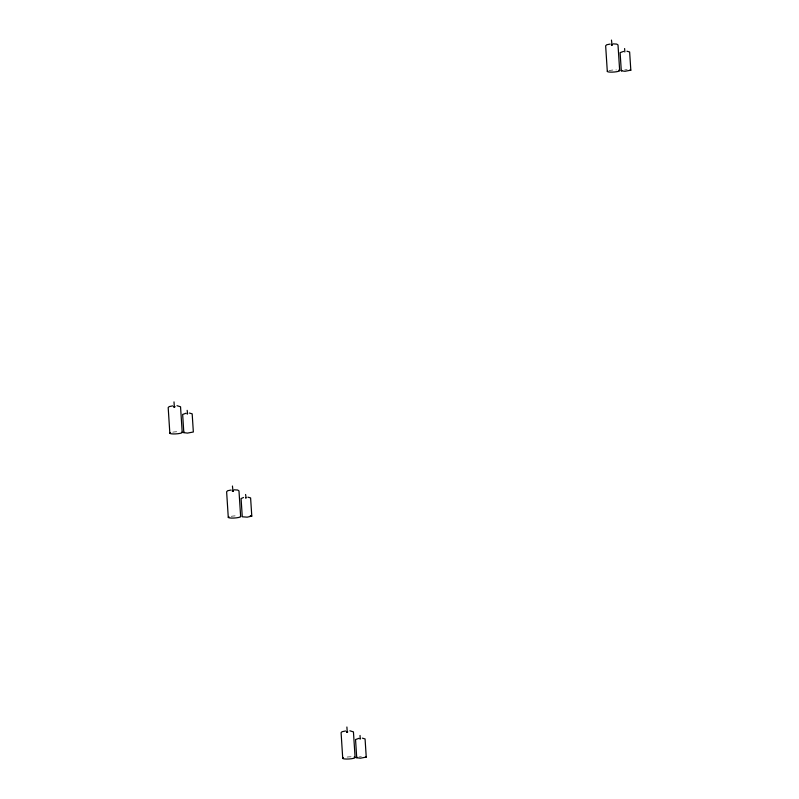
<?xml version="1.0" encoding="UTF-8"?>
<svg xmlns="http://www.w3.org/2000/svg" width="799" height="799" viewBox="0 0 799 799"><rect width="100%" height="100%" fill="white"/><g stroke="black" fill="none" stroke-linecap="round" stroke-linejoin="round"><path stroke-width="0.6" stroke-dasharray="4 3" d="M358.971 756.973L361.328 756.713M624.678 69.903L627.145 69.733M347.106 757.053A6.202 1.049 -3.7 0 1 351.82 756.833M231.181 516.294A6.202 1.049 -3.7 0 1 237.363 515.864M172.744 432.159A6.202 1.049 -3.7 0 1 178.926 431.73M608.958 70.602A6.202 1.049 -3.7 0 1 616.389 69.922"/><path stroke-width="1.2" d="M186.127 413.213L182.651 414.451L183.82 432.649L187.495 433.098L193.348 431.999L192.179 413.852L189.473 413.053M359.021 738.316L355.545 739.554L356.724 757.752L360.399 758.201L366.242 757.092L365.073 738.955L362.366 738.146M174.651 406.841L173.862 406.831L174.881 406.801M232.239 491.015L233.318 490.936L232.389 490.936M611.465 40.08C612.134 43.995 611.485 45.813 612.204 45.064M346.816 731.924L347.775 731.904L346.956 731.884M187.046 413.922L187.465 413.792M183.82 432.649L184.389 432.249M243.525 497.477L241.088 498.586L242.267 516.783L247.181 517.163L251.785 516.124L250.606 497.927L247.91 497.178M245.533 497.977L245.922 497.927M623.59 51.396L620.114 52.644L621.292 70.831L624.968 71.281L630.82 70.182L629.632 51.985L626.945 51.236M621.292 70.831L621.852 70.432M360.049 735.46C359.989 738.096 360.858 739.405 359.94 739.025M356.724 757.752L357.283 757.352M173.812 406.851L174.552 406.781M174.052 406.781L174.751 406.801M233.248 490.986L232.679 490.926M232.998 490.956L232.579 491.025M624.618 48.539L624.848 51.985M187.156 410.356L187.615 413.792M611.415 44.994L612.114 45.034M347.465 731.964L347.076 731.864M232.439 486.022L232.948 490.926M610.136 44.075L606.661 44.784L605.652 45.823L607.3 71.451M172.674 405.882L169.198 406.601L168.19 407.56L169.837 433.268M231.111 490.017L227.635 490.736L226.626 491.775L228.274 517.402M345.567 730.985L342.092 731.704L341.093 732.663L342.731 758.371M613.073 43.875L616.728 44.095L618.007 44.974L619.674 70.602M234.037 489.817L237.703 490.037L238.981 490.916L240.649 516.544M346.866 732.034L347.315 731.884M176.988 405.682L180.544 406.791L182.212 432.419M349.882 730.785L353.438 731.894L355.106 757.512M246.112 497.937L245.593 494.481M250.287 515.715L251.785 516.124M630.101 69.873L630.82 70.182M365.533 756.783L366.242 757.092M346.896 727L347.235 731.914M174.002 401.897L174.342 406.811M354.167 757.053A6.202 1.049 -3.7 0 1 349.133 758.97A6.202 1.049 -3.7 0 1 343.45 757.792M240.379 516.294A6.202 1.049 -3.7 0 1 233.867 518.052A6.202 1.049 -3.7 0 1 228.993 516.823M181.942 432.159A6.202 1.049 -3.7 0 1 175.43 433.917A6.202 1.049 -3.7 0 1 170.557 432.688M618.736 70.142A6.202 1.049 -3.7 0 1 614.511 71.99A6.202 1.049 -3.7 0 1 607.46 71.171"/></g></svg>
